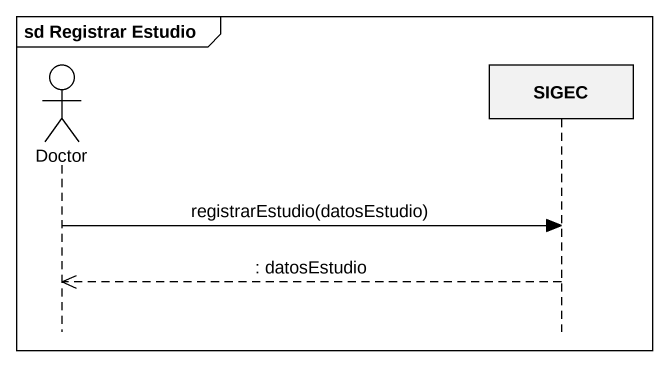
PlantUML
@startuml
mainframe sd Registrar Estudio
hide footbox
actor Doctor
participant SIGEC

Doctor -> SIGEC : registrarEstudio(datosEstudio)
SIGEC -->> Doctor : : datosEstudio
@enduml
